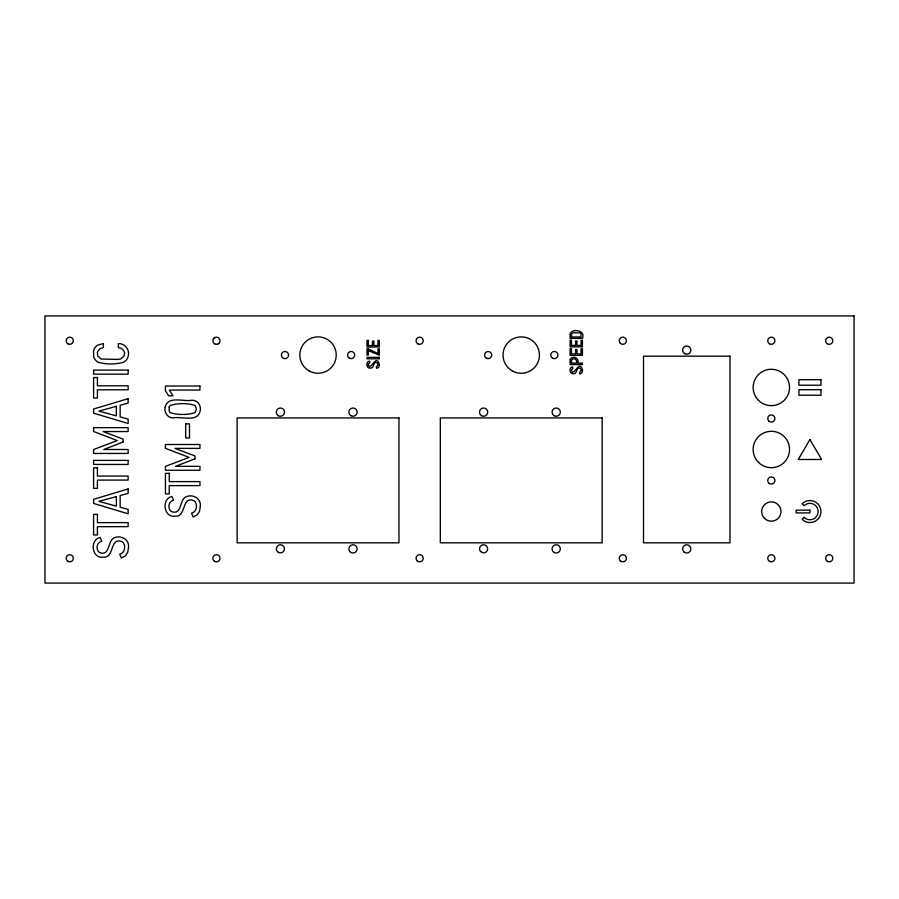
<?xml version="1.0" encoding="UTF-8"?>
<svg xmlns="http://www.w3.org/2000/svg" width="899" height="899" viewBox="0 0 899 899"><rect width="100%" height="100%" fill="white"/><g stroke="black" fill="none" stroke-linecap="round" stroke-linejoin="round"><path stroke-width="1.35" d="M213.333 338.945L213.906 338.204M218.232 343.834L218.974 343.272M185.688 423.901L185.666 437.959L189.487 437.959L189.509 423.901L185.688 423.901M570.157 333.945L570.101 338.417L582.428 338.417C586.092 330.45 572.303 327.775 570.157 333.945M165.18 407.045C163.798 412.529 167.989 418.473 173.889 417.844C181.418 416.237 197.6 422.609 200.162 411.09C201.545 405.595 197.364 399.65 191.453 400.28C183.935 401.909 167.708 395.504 165.18 407.045M128.49 547.536L127.714 552.379L125.343 555.953L121.32 558.009L119.747 554.166C124.714 553.042 125.961 546.581 123.332 542.76L121.691 541.501C109.611 537.366 114.566 558.313 103.228 557.178C91.822 559.021 89.361 539.681 100.137 537.523L101.711 541.277C97.036 542.164 95.822 548.008 98.384 551.525L100.003 552.761C110.15 556.088 107.397 541.007 114.139 537.827C120.893 534.748 129.658 539.535 128.49 547.536M200.308 506.508L199.533 511.351L197.162 514.925L193.139 516.981L191.577 513.138C196.544 512.014 197.78 505.553 195.162 501.732L193.51 500.473C181.441 496.338 186.396 517.285 175.047 516.15C163.652 517.993 161.191 498.653 171.967 496.495L173.529 500.249C168.855 501.136 167.641 506.98 170.203 510.497L171.833 511.733C181.969 515.06 179.216 499.979 185.958 496.799C192.712 493.72 201.477 498.507 200.308 506.508M379.434 364.679L378.805 367.118L376.872 368.421L376.31 367.05L378.074 364.679L377.007 362.533C372.692 361.05 374.467 368.534 370.41 368.129C366.343 368.781 365.466 361.881 369.309 361.106L369.871 362.443L368.208 364.443L369.264 366.545C372.77 366.623 376.636 354.375 379.434 364.679M582.563 370.321L581.934 372.759L580.001 374.063L579.439 372.692L581.204 370.321L580.136 368.174C575.821 366.691 577.585 374.175 573.54 373.77C569.46 374.422 568.584 367.522 572.438 366.747L572.989 368.084L571.337 370.085L572.382 372.186C575.899 372.265 579.765 360.016 582.563 370.321M93.552 350.779L93.586 356.375A8.855 8.855 0 0 0 98.328 362.297C106.307 364.5 115.432 364.511 123.421 362.297A8.855 8.855 0 0 0 128.152 356.375C130.097 350.003 125.04 343.362 118.376 343.553L118.376 347.632C122.601 347.632 125.838 351.947 124.107 355.948L120.511 359.016L117.634 359.431L101.239 359.038L97.631 355.948L97.35 351.992L100.014 348.61L103.374 347.632L103.374 343.553L97.924 345.025A8.709 8.709 0 0 0 93.552 350.779M570.202 359.589L570.101 364.556L582.428 364.556L582.428 363.106L577.652 363.106C580.046 357.993 572 354.847 570.202 359.589M571.584 333.821L571.461 336.968L581.069 336.968L580.934 333.821L579.934 332.799L573.438 332.675L571.584 333.821M169.192 406.977L169.192 411.158L170.181 412.63C177.732 415.091 187.599 415.091 195.15 412.63L196.488 409.067L195.15 405.494C187.61 403.01 177.721 403.01 170.181 405.494L169.192 406.977M571.584 359.78L571.461 363.106L576.281 363.106C578.057 359.712 573.652 357.184 571.584 359.78M809.932 439.51L798.256 459.49L821.619 459.49L809.932 439.51M804.099 517.363L802.144 519.33A11.024 11.024 0 0 0 817.73 519.33A11.024 11.024 0 0 0 817.73 503.732A11.024 11.024 0 0 0 802.144 503.732L804.099 505.699A8.248 8.248 0 0 1 815.764 505.699A8.248 8.248 0 0 1 815.764 517.363A8.248 8.248 0 0 1 804.099 517.363M123.118 441.993L103.778 449.5L128.13 449.5L128.13 453.444L93.608 453.444L93.608 449.545L117.252 440.555L93.608 431.509L93.608 427.666L128.13 427.666L128.13 431.554L103.115 431.554L123.118 439.105L123.118 441.993M194.948 458.827L175.519 466.323L199.949 466.323L199.949 470.267L165.438 470.267L165.438 466.367L189.082 457.377L165.438 448.331L165.438 444.488L199.949 444.488L199.949 448.376L174.945 448.376L194.948 455.928L194.948 458.827M128.13 398.673L93.608 409.023L93.608 413.158L128.13 423.508L128.13 419.091L120.151 416.911L120.151 405.269L128.13 403.089L128.13 398.673M128.13 488.955L93.608 499.305L93.608 503.44L128.13 513.79L128.13 509.373L120.151 507.182L120.151 495.551L128.13 493.371L128.13 488.955M116.353 406.314L98.901 411.09L116.353 415.866L116.353 406.314M116.353 496.596L98.901 501.372L116.353 506.148L116.353 496.596M854.05 315.92L44.95 315.92L44.95 583.08L854.05 583.08L854.05 315.92M571.461 340.283L570.101 340.283L570.101 346.879L582.428 346.879L582.428 340.283L581.069 340.283L581.069 345.43L576.989 345.43L576.989 340.957L575.618 340.957L575.63 345.43L571.461 345.43L571.461 340.283M368.332 340.406L366.983 340.406L366.983 347.003L379.311 347.003L379.311 340.406L377.94 340.406L377.94 345.553L373.872 345.553L373.86 341.081L372.501 341.081L372.501 345.553L368.332 345.553L368.332 340.406M571.461 348.745L570.101 348.745L570.101 355.352L582.428 355.352L582.428 348.745L581.069 348.745L581.069 353.903L576.989 353.903L576.989 349.43L575.618 349.43L575.63 353.903L571.461 353.903L571.461 348.745M368.163 348.958L366.983 348.958L366.983 355.071L368.32 355.071L368.32 350.554L379.311 355.217L379.311 348.834L377.962 348.834L377.962 353.588L368.163 348.958M729.977 356.173L643.515 356.173L643.515 542.827L729.977 542.827L729.977 356.173M379.311 357.364L366.983 357.364L366.983 358.813L379.311 358.813L379.311 357.364M128.13 370.096L93.608 370.096L93.608 374.153L128.13 374.153L128.13 370.096M97.407 377.524L93.608 377.524L93.608 398.077L97.407 398.077L97.407 389.818L128.13 389.795L128.13 385.783L97.407 385.783L97.407 377.524M820.967 379.715L798.908 379.715L798.908 385.222L820.967 385.222L820.967 379.715M199.949 386.019L165.438 386.019L165.438 390.885L168.686 395.774L172.911 395.774L169.372 390.054L199.949 390.054L199.949 386.019M820.967 389.705L798.908 389.705L798.908 395.223L820.967 395.223L820.967 389.705M398.965 417.934L237.122 417.934L237.122 542.827L398.965 542.827L398.965 417.934M602.161 417.934L440.319 417.934L440.319 542.827L602.161 542.827L602.161 417.934M128.13 460.378L93.608 460.378L93.608 464.435L128.13 464.435L128.13 460.378M97.407 467.806L93.608 467.806L93.608 488.359L97.407 488.359L97.407 480.1L128.13 480.077L128.13 476.065L97.407 476.065L97.407 467.806M169.237 473.346L165.438 473.346L165.438 493.911L169.237 493.911L169.237 485.64L199.949 485.617L199.949 481.606L169.237 481.606L169.237 473.346M809.932 510.16L796.154 510.16L796.154 512.913L809.932 512.913L809.932 510.16M97.407 514.374L93.608 514.374L93.608 534.939L97.407 534.939L97.407 526.679L128.13 526.645L128.13 522.634L97.407 522.634L97.407 514.374M512.138 370.826A18.194 18.194 0 0 0 539.434 355.071A18.194 18.194 0 0 0 512.138 339.316A18.194 18.194 0 0 0 512.138 370.826M308.941 370.826A18.194 18.194 0 0 0 336.237 355.071A18.194 18.194 0 0 0 308.941 339.316A18.194 18.194 0 0 0 308.941 370.826M764.51 518.363A9.653 9.653 0 0 0 780.658 514.037A9.653 9.653 0 0 0 768.836 502.215A9.653 9.653 0 0 0 764.51 518.363M758.475 462.367A18.194 18.194 0 0 0 788.917 454.209A18.194 18.194 0 0 0 766.622 431.925A18.194 18.194 0 0 0 758.475 462.367M758.475 400.336A18.194 18.194 0 0 0 788.917 392.178A18.194 18.194 0 0 0 766.622 369.894A18.194 18.194 0 0 0 758.475 400.336M768.802 483.055A3.585 3.585 0 0 0 774.803 481.448A3.585 3.585 0 0 0 770.409 477.054A3.585 3.585 0 0 0 768.802 483.055M768.802 421.013A3.585 3.585 0 0 0 774.803 419.406A3.585 3.585 0 0 0 770.409 415.023A3.585 3.585 0 0 0 768.802 421.013M827.44 561.369A3.585 3.585 0 0 0 832.822 558.268A3.585 3.585 0 0 0 827.44 555.166A3.585 3.585 0 0 0 827.44 561.369M769.544 343.834A3.585 3.585 0 0 0 774.927 340.732A3.585 3.585 0 0 0 769.544 337.631A3.585 3.585 0 0 0 769.544 343.834M827.44 343.834A3.585 3.585 0 0 0 832.822 340.732A3.585 3.585 0 0 0 827.44 337.631A3.585 3.585 0 0 0 827.44 343.834M552.525 358.173A3.585 3.585 0 0 0 557.908 355.071A3.585 3.585 0 0 0 552.525 351.97A3.585 3.585 0 0 0 552.525 358.173M486.359 358.173A3.585 3.585 0 0 0 491.731 355.071A3.585 3.585 0 0 0 486.359 351.97A3.585 3.585 0 0 0 486.359 358.173M282.421 357.6A3.585 3.585 0 0 0 288.422 355.993A3.585 3.585 0 0 0 284.028 351.61A3.585 3.585 0 0 0 282.421 357.6M349.329 358.173A3.585 3.585 0 0 0 354.712 355.071A3.585 3.585 0 0 0 349.329 351.97A3.585 3.585 0 0 0 349.329 358.173M620.299 560.796A3.585 3.585 0 0 0 626.3 559.189A3.585 3.585 0 0 0 621.906 554.807A3.585 3.585 0 0 0 620.299 560.796M620.299 343.272A3.585 3.585 0 0 0 626.3 341.665A3.585 3.585 0 0 0 621.906 337.271A3.585 3.585 0 0 0 620.299 343.272M417.844 343.834A3.585 3.585 0 0 0 423.227 340.732A3.585 3.585 0 0 0 417.844 337.631A3.585 3.585 0 0 0 417.844 343.834M417.844 561.369A3.585 3.585 0 0 0 423.227 558.268A3.585 3.585 0 0 0 417.844 555.166A3.585 3.585 0 0 0 417.844 561.369M214.647 561.369A3.585 3.585 0 0 0 220.03 558.268A3.585 3.585 0 0 0 214.647 555.166A3.585 3.585 0 0 0 214.647 561.369M214.647 343.834A3.585 3.585 0 0 0 220.03 340.732A3.585 3.585 0 0 0 214.647 337.631A3.585 3.585 0 0 0 214.647 343.834M67.976 561.369A3.585 3.585 0 0 0 73.347 558.268A3.585 3.585 0 0 0 67.976 555.166A3.585 3.585 0 0 0 67.976 561.369M67.976 343.834A3.585 3.585 0 0 0 73.347 340.732A3.585 3.585 0 0 0 67.976 337.631A3.585 3.585 0 0 0 67.976 343.834M683.824 551.817A4.135 4.135 0 0 0 690.747 549.963A4.135 4.135 0 0 0 685.679 544.895A4.135 4.135 0 0 0 683.824 551.817M684.678 353.689A4.135 4.135 0 0 0 690.881 350.104A4.135 4.135 0 0 0 684.678 346.531A4.135 4.135 0 0 0 684.678 353.689M769.544 561.369A3.585 3.585 0 0 0 774.927 558.268A3.585 3.585 0 0 0 769.544 555.166A3.585 3.585 0 0 0 769.544 561.369M278.375 552.346A4.068 4.068 0 0 0 284.477 548.817A4.068 4.068 0 0 0 278.375 545.3A4.068 4.068 0 0 0 278.375 552.346M350.947 552.469A4.135 4.135 0 0 0 357.15 548.896A4.135 4.135 0 0 0 350.947 545.311A4.135 4.135 0 0 0 350.947 552.469M350.947 415.72A4.135 4.135 0 0 0 357.15 412.147A4.135 4.135 0 0 0 350.947 408.562A4.135 4.135 0 0 0 350.947 415.72M278.342 415.72A4.135 4.135 0 0 0 284.545 412.147A4.135 4.135 0 0 0 278.342 408.562A4.135 4.135 0 0 0 278.342 415.72M481.583 552.346A4.068 4.068 0 0 0 487.674 548.817A4.068 4.068 0 0 0 481.583 545.3A4.068 4.068 0 0 0 481.583 552.346M554.144 552.469A4.135 4.135 0 0 0 560.347 548.896A4.135 4.135 0 0 0 554.144 545.311A4.135 4.135 0 0 0 554.144 552.469M554.144 415.72A4.135 4.135 0 0 0 560.347 412.147A4.135 4.135 0 0 0 554.144 408.562A4.135 4.135 0 0 0 554.144 415.72M481.538 415.72A4.135 4.135 0 0 0 487.741 412.147A4.135 4.135 0 0 0 481.538 408.562A4.135 4.135 0 0 0 481.538 415.72"/></g></svg>
